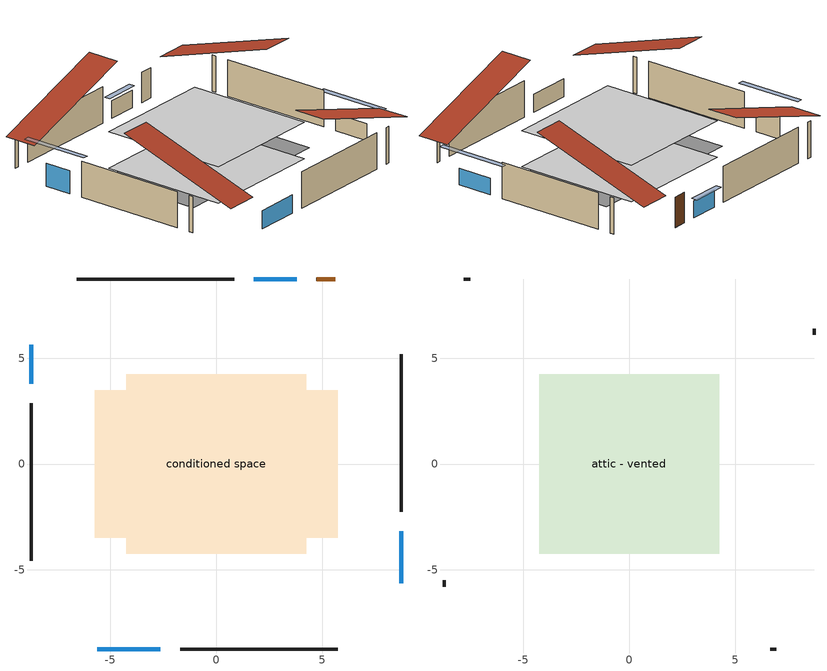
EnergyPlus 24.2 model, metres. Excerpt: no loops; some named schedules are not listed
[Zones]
conditioned space
 floor adiabatic (AdiabaticFloorConstruction): -4.25,-4.25 -4.25,4.25 4.25,4.25 4.25,-4.25 z0
 floor foundation (Slab1 construction): -5.74,-3.48 -5.74,3.48 5.74,3.48 5.74,-3.48 z0
 wall outside (AdiabaticWallConstruction 1): 5.63,8.74 4.73,8.74 z0:2.03
 wall outside (AdiabaticWallConstruction): -8.74,5.63 -8.74,3.8 z0:1.52; 3.81,8.74 1.77,8.74 z0:1.17; 8.74,-5.63 8.74,-3.19 z0:1.12; -5.63,-8.74 -2.63,-8.74 z0:1.22
 wall outside (Wall1 construction): 0.85,8.74 -6.59,8.74 / -1.71,-8.74 5.73,-8.74 / -8.74,2.87 -8.74,-4.57 / 8.74,-2.26 8.74,5.18 z0:2.44
 window (WindowConstruction): -8.74,5.63 -8.74,3.8 z0:1.52
 window (WindowConstruction 1): 3.8,8.74 1.78,8.74 z0:1.17
 window (WindowConstruction 2): 8.74,-5.63 8.74,-3.19 z0:1.12
 window (WindowConstruction 3): -5.63,-8.74 -2.64,-8.74 z0:1.22
 door (Door): 5.63,8.74 4.73,8.74 z0:2.03
 ceiling adiabatic (AdiabaticFloorConstruction): 4.25,-4.25 4.25,4.25 -4.25,4.25 -4.25,-4.25 z0
attic - vented
 floor to conditioned space (Floor1 construction Reversed): -4.25,-4.25 -4.25,4.25 4.25,4.25 4.25,-4.25 z2.44
 wall outside (Wall2 construction): -7.52,8.74 -7.81,8.74 / 6.66,-8.74 6.95,-8.74 / -8.74,-5.5 -8.74,-5.79 / 8.74,6.11 8.74,6.39 z0:2.44
 roof outside (Roof1 construction): 6.55,8.74,2.44 6.55,0.46,5.2 8.74,0.46,5.2 8.74,8.74,2.44; -6.55,-8.74,2.44 -6.55,-0.46,5.2 -8.74,-0.46,5.2 -8.74,-8.74,2.44; -8.74,6.55,2.44 -0.46,6.55,5.2 -0.46,8.74,5.2 -8.74,8.74,2.44; 8.74,-6.55,2.44 0.46,-6.55,5.2 0.46,-8.74,5.2 8.74,-8.74,2.44
shading: -8.74,2.43 -8.74,6.99 -9.1,6.99 -9.1,2.43 z2.89; 1.57,8.74 4.02,8.74 4.02,9.13 1.57,9.13 z1.38; 8.74,-1.97 8.74,-6.84 9.1,-6.84 9.1,-1.97 z2.34
[Building]
Building 1: Terrain=Suburbs
[Site:Location]
Sault Ste Marie AP_ON: Latitude {deg}=46.49; Longitude {deg}=-84.51; Time Zone {hr}=-5; Elevation {m}=192; Keep Site Location Information=Yes
[Site:GroundTemperature:Shallow]
0.840846, -1.16074, -1.32103, -0.371179, 3.44196, 7.23733, 10.5277, 12.6121, 12.7892, 11.0939, 7.8874, 4.20846
[Site:WaterMainsTemperature]
Calculation Method=Schedule; Temperature Schedule=mains temperature schedule
[Material] Roughness=Rough; Thermal Absorptance=0.9
Name | Thickness {m} | Conductivity {W/m-K} | Density {kg/m3} | Specific Heat {J/kg-K} | Solar Absorptance | Visible Absorptance
asphalt or fiberglass shingles | 0.00635 | 0.162714 | 1121.4 | 1465.45 | 0.95 | 0.95
ceiling loosefill ins | 0.338667 | 0.0480833 | 16.02 | 1046.75 | 0.7 | 0.7
ceiling stud and cavity | 0.1397 | 0.291678 | 65.682 | 1177.47 | 0.7 | 0.7
concrete 4.0 in. | 0.1016 | 1.803125 | 2242.8 | 837.4 | 0.7 | 0.7
door material | 0.04445 | 0.053851 | 512.64 | 1214.23 | 0.7 | 0.7
floor covering | 0.0127 | 0.0433444 | 54.468 | 1339.84 | 0.6 | 0.6
floor rigid ins; wall rigid ins 1 | 0.512978 | 0.029427 | 32.04 | 1214.23 | 0.7 | 0.7
floor stud and cavity | 0.1397 | 1.75129 | 37.0049 | 1207.88 | 0.7 | 0.7
furniture material conditioned space 1 | 0.1524 | 0.115458 | 640.8 | 1214.23 | 0.6 | 0.6
gypsum board | 0.0127 | 0.160291 | 801 | 837.4 | 0.6 | 0.6
interior vertical ins | 0.025908 | 0.029427 | 32.04 | 1214.23 | 0.7 | 0.7
osb sheathing 0.5 in. | 0.0127 | 0.115458 | 512.64 | 1214.23 | 0.7 | 0.7
osb sheathing 0.75 in. | 0.01905 | 0.115458 | 512.64 | 1214.23 | 0.7 | 0.7
slab rigid ins | 0.0619403 | 0.029427 | 32.04 | 1214.23 | 0.7 | 0.7
wall rigid ins | 0.051816 | 0.029427 | 32.04 | 1214.23 | 0.7 | 0.7
wall stud and cavity | 0.1397 | 0.158046 | 139.0536 | 1170.24 | 0.7 | 0.7
wall stud and cavity 1 | 0.0889 | 6.1454 | 50.32683 | 1063.81 | 0.6 | 0.6
wall stud and cavity 2 | 0.0889 | 0.380278 | 52.3479 | 1209.89 | 0.7 | 0.7
wall stud and cavity 3 | 0.0889 | 0.391764 | 83.0341 | 1211.67 | 0.7 | 0.7
wood siding | 0.0254 | 0.102417 | 544.68 | 1172.36 | 0.25 | 0.25
wood siding 1 | 0.00254 | 0.102417 | 544.68 | 1172.36 | 0.25 | 0.25
wood siding 2; wood siding 3 | 0.0254 | 0.102417 | 544.68 | 1172.36 | 0.7 | 0.7
[WindowMaterial:SimpleGlazingSystem]
Name | U-Factor {W/m2-K} | Solar Heat Gain Coefficient
WindowMaterial | 2.08155 | 0.65
WindowMaterial 1 | 2.404633 | 0.51
WindowMaterial 2 | 2.37851 | 0.52
WindowMaterial 3 | 2.29789 | 0.55
[Construction]
AdiabaticFloorConstruction: floor stud and cavity, floor rigid ins, osb sheathing 0.75 in., floor covering
AdiabaticWallConstruction: wood siding 2, wall rigid ins 1, wall stud and cavity 2, gypsum board
AdiabaticWallConstruction 1: wood siding 3, wall rigid ins 1, wall stud and cavity 2, gypsum board
Door: door material
Floor1 construction Reversed: gypsum board, ceiling stud and cavity, ceiling loosefill ins
furniture construction conditioned space 1: furniture material conditioned space 1
PartitionWallConstruction: gypsum board, wall stud and cavity 3, gypsum board
Roof1 construction: asphalt or fiberglass shingles
Slab1 construction: slab rigid ins, concrete 4.0 in.
Wall1 construction: wood siding, wall rigid ins, osb sheathing 0.5 in., wall stud and cavity, gypsum board
Wall2 construction: wood siding 1, wall stud and cavity 1
WindowConstruction: WindowMaterial
WindowConstruction 1: WindowMaterial 1
WindowConstruction 2: WindowMaterial 2
WindowConstruction 3: WindowMaterial 3
[Zone] Multiplier=1; Part of Total Floor Area=Yes
Name | Volume {m3}
attic - vented | 32.3404
conditioned space | 176.1
[Space]
Name | Zone | Volume {m3}
attic - vented 1 | attic - vented | 32.3404
conditioned space 1 | conditioned space | 176.1
[ZoneInfiltration:EffectiveLeakageArea]
infil attic - vented 1: Zone or Space=attic - vented 1; Schedule=Always On Discrete; Effective Air Leakage Area {cm2}=2841.05; Stack Coefficient=0.000361412; Wind Coefficient=1.28446e-05
[ZoneMixing]
whole house fan mix: Zone or Space=attic - vented; Schedule=Always On Continuous; Design Flow Rate Calculation Method=Flow/Zone; Design Flow Rate {m3/s}=0; Source Zone or Space=conditioned space
[SurfaceProperty:ExposedFoundationPerimeter]
Slab1: Exposed Perimeter Calculation Method=TotalExposedPerimeter; Total Exposed Perimeter {m}=36.881
[InternalMass] Zone or ZoneList=conditioned space; Space or SpaceList=conditioned space 1
Name | Construction | Surface Area {m2}
furniture mass conditioned space 1 | furniture construction conditioned space 1 | 60.8398
partition wall mass | PartitionWallConstruction | 152.1
[Lights]
interior lighting: Zone or ZoneList or Space or SpaceList=conditioned space 1; Schedule=interior lighting schedule; Design Level Calculation Method=LightingLevel; Lighting Level {W}=343.2; Return Air Fraction=0; Fraction Radiant=0.6; Fraction Visible=0.2; Fraction Replaceable=1
[People]
occupants: Zone or ZoneList or Space or SpaceList=conditioned space 1; Number of People Schedule=occupants schedule; Number of People Calculation Method=People; Number of People=3; Fraction Radiant=0.314171; Sensible Heat Fraction=0.56303; Activity Level Schedule=occupants activity schedule; Carbon Dioxide Generation Rate {m3/s-W}=0; Enable ASHRAE 55 Comfort Warnings=No; Mean Radiant Temperature Calculation Type=EnclosureAveraged
[ElectricEquipment] Zone or ZoneList or Space or SpaceList=conditioned space 1; Design Level Calculation Method=EquipmentLevel
Name | Schedule | Design Level {W} | Fraction Latent | Fraction Radiant | Fraction Lost
clothes dryer | clothes dryer schedule | 140.772 | 0.015 | 0.081 | 0.85
clothes washer | clothes washer schedule | 32.1985 | 0.03 | 0.162 | 0.7
cooking range | cooking range schedule | 215.147 | 0.08 | 0.432 | 0.2
dishwasher | dishwasher schedule | 66.8632 | 0.3 | 0.18 | 0.4
fridge | fridge schedule | 72.9452 | 0 | 0.6 | 0
mech vent bath fan 0 | mech vent bath fan 0 schedule | 50.2 | 0 | 0 | 1
mech vent house fan | mech vent house fan schedule | 19.9167 | 0 | 0 | 0.5
mech vent house fan cfis | mech vent house fan cfis schedule | 0 | 0 | 0 | 0
misc plug loads | misc plug loads schedule | 494.7 | 0.045 | 0.513 | 0.1
whole house fan | Always On Discrete | 0 | 0 | 0 | 1
[OtherEquipment] Zone or ZoneList or Space or SpaceList=conditioned space 1; Design Level Calculation Method=EquipmentLevel
Name | Fuel Type | Schedule | Design Level {W} | Fraction Latent | Fraction Radiant | Fraction Lost
clothes dryer 1 | Electricity | clothes dryer schedule | 0 | 0.015 | 0.081 | 0.85
cooking range 1 | Electricity | cooking range schedule | 0 | 0.08 | 0.432 | 0.2
general water use latent | None | general water use schedule | 62.594 | 1 | 0 | 0
general water use sensible | None | general water use schedule | -61.6891 | 0 | 0.6 | 0
mech vent house fan latent load | None | Always On Discrete | 0 | 1 | 0 | 0
mech vent house fan sensible load | None | Always On Discrete | 0 | 0 | 0 | 0
water heater energy adjustment1 | Electricity | Always On Discrete | 0.01 | 0 | 0 | 1
[ZoneInfiltration:DesignFlowRate] Zone or ZoneList or Space or SpaceList=conditioned space 1; Schedule=Always On Discrete; Design Flow Rate Calculation Method=Flow/Zone; Design Flow Rate {m3/s}=0
infil flow; natural vent flow; whole house fan flow
[ZoneControl:Thermostat]
conditioned space Thermostat: Zone or ZoneList=conditioned space; Control Type Schedule=conditioned space Thermostat Schedule; Control 1=conditioned space temperature setpoint; Temperature Difference Between Cutout And Setpoint {deltaC}=0
[ZoneHVAC:Baseboard:Convective:Electric]
electric baseboard: Availability Schedule=Always On Discrete; Heating Design Capacity {W}=6973.92; Efficiency=1
[Zone equipment]
conditioned space: electric baseboard
[Foundation:Kiva]
Foundation Kiva 1: Initial Indoor Air Temperature {C}=21.1111; Interior Vertical Insulation Material=interior vertical ins; Interior Vertical Insulation Depth {m}=0.1016; Wall Height Above Grade {m}=0.1016; Wall Depth Below Slab {m}=0.2032
[Foundation:Kiva:Settings]
Soil Conductivity {W/m-K}=0.849921; Soil Density {kg/m3}=1842.3; Soil Specific Heat {J/kg-K}=418.7; Ground Solar Absorptivity=0.9; Ground Thermal Absorptivity=0.9; Ground Surface Roughness {m}=0.03; Far-Field Width {m}=40; Deep-Ground Boundary Condition=ZeroFlux; Deep-Ground Depth {m}=40; Minimum Cell Dimension {m}=0.2; Maximum Cell Growth Coefficient=3; Simulation Timestep=Timestep
[Exterior:Lights]
exterior lighting: Schedule=exterior lighting schedule; Design Level {W}=75.6
[EnergyManagementSystem:GlobalVariable]
infil_program_Qfan
infil_program_Qinf
natural_vent_program_Qnv
natural_vent_program_Qwhf
[EnergyManagementSystem:Sensor]
Name | Output:Variable or Output:Meter Index Key | Output:Variable or Output:Meter
airflow_gain | infil flow | Infiltration Sensible Heat Gain Energy
airflow_gain_1 | natural vent flow | Infiltration Sensible Heat Gain Energy
airflow_gain_2 | whole house fan flow | Infiltration Sensible Heat Gain Energy
airflow_loss | infil flow | Infiltration Sensible Heat Loss Energy
airflow_loss_1 | natural vent flow | Infiltration Sensible Heat Loss Energy
airflow_loss_2 | whole house fan flow | Infiltration Sensible Heat Loss Energy
clg_load_cond |  | Cooling:EnergyTransfer:Zone:CONDITIONED SPACE
clg_sp_s; clg_sp_s_1 | cooling setpoint | Schedule Value
clothes_dryer_exhaust_0_sch_s | clothes dryer exhaust 0 schedule | Schedule Value
conditioned_space_clg_unmet_s | conditioned space | Zone Cooling Setpoint Not Met Time
conditioned_space_htg_unmet_s | conditioned space | Zone Heating Setpoint Not Met Time
cool_season | cooling season schedule | Schedule Value
fridge_tin_s; tin_s; tin_s_1 | conditioned space | Zone Mean Air Temperature
htg_load_cond |  | Heating:EnergyTransfer:Zone:CONDITIONED SPACE
htg_sp_s; htg_sp_s_1 | heating setpoint | Schedule Value
ig_ee_conv | clothes dryer | Electric Equipment Convective Heating Energy
ig_ee_conv_2 | cooking range | Electric Equipment Convective Heating Energy
ig_ee_conv_4 | fridge | Electric Equipment Convective Heating Energy
ig_ee_conv_5 | misc plug loads | Electric Equipment Convective Heating Energy
ig_ee_conv_6 | whole house fan | Electric Equipment Convective Heating Energy
ig_ee_rad | clothes dryer | Electric Equipment Radiant Heating Energy
ig_ee_rad_2 | cooking range | Electric Equipment Radiant Heating Energy
ig_ee_rad_4 | fridge | Electric Equipment Radiant Heating Energy
ig_ee_rad_5 | misc plug loads | Electric Equipment Radiant Heating Energy
ig_ee_rad_6 | whole house fan | Electric Equipment Radiant Heating Energy
ig_lgt_conv | interior lighting | Lights Convective Heating Energy
ig_lgt_rad | interior lighting | Lights Radiant Heating Energy
ig_lgt_vis | interior lighting | Lights Visible Radiation Heating Energy
ig_oe_conv | clothes dryer 1 | Other Equipment Convective Heating Energy
ig_oe_conv_1 | cooking range 1 | Other Equipment Convective Heating Energy
ig_oe_conv_2 | general water use latent | Other Equipment Convective Heating Energy
ig_oe_conv_3 | general water use sensible | Other Equipment Convective Heating Energy
ig_oe_conv_4 | water heater energy adjustment1 | Other Equipment Convective Heating Energy
ig_oe_rad | clothes dryer 1 | Other Equipment Radiant Heating Energy
ig_oe_rad_1 | cooking range 1 | Other Equipment Radiant Heating Energy
ig_oe_rad_2 | general water use latent | Other Equipment Radiant Heating Energy
ig_oe_rad_3 | general water use sensible | Other Equipment Radiant Heating Energy
ig_oe_rad_4 | water heater energy adjustment1 | Other Equipment Radiant Heating Energy
ig_ppl_conv | occupants | People Convective Heating Energy
ig_ppl_rad | occupants | People Radiant Heating Energy
im_conv | furniture mass conditioned space 1 | Surface Inside Face Convection Heat Gain Energy
im_conv_1 | partition wall mass | Surface Inside Face Convection Heat Gain Energy
im_ig | furniture mass conditioned space 1 | Surface Inside Face Internal Gains Radiation Heat Gain Energy
im_ig_1 | partition wall mass | Surface Inside Face Internal Gains Radiation Heat Gain Energy
im_lgt | furniture mass conditioned space 1 | Surface Inside Face Lights Radiation Heat Gain Energy
im_lgt_1 | partition wall mass | Surface Inside Face Lights Radiation Heat Gain Energy
im_sol | furniture mass conditioned space 1 | Surface Inside Face Solar Radiation Heat Gain Energy
im_sol_1 | partition wall mass | Surface Inside Face Solar Radiation Heat Gain Energy
im_surf | furniture mass conditioned space 1 | Surface Inside Face Net Surface Thermal Radiation Heat Gain Energy
im_surf_1 | partition wall mass | Surface Inside Face Net Surface Thermal Radiation Heat Gain Energy
mech_vent_bath_fan_0_sch_s | mech vent bath fan 0 schedule | Schedule Value
mv_conv | mech vent bath fan 0 | Electric Equipment Convective Heating Energy
mv_conv_1 | mech vent house fan | Electric Equipment Convective Heating Energy
mv_conv_2 | mech vent house fan cfis | Electric Equipment Convective Heating Energy
mv_conv_3 | mech vent house fan latent load | Other Equipment Convective Heating Energy
mv_conv_4 | mech vent house fan sensible load | Other Equipment Convective Heating Energy
mv_rad | mech vent bath fan 0 | Electric Equipment Radiant Heating Energy
mv_rad_1 | mech vent house fan | Electric Equipment Radiant Heating Energy
mv_rad_2 | mech vent house fan cfis | Electric Equipment Radiant Heating Energy
mv_rad_3 | mech vent house fan latent load | Other Equipment Radiant Heating Energy
mv_rad_4 | mech vent house fan sensible load | Other Equipment Radiant Heating Energy
natural_vent_s | natural vent schedule | Schedule Value
out_pb_s |  | Site Outdoor Air Barometric Pressure
out_wt_s |  | Site Outdoor Air Humidity Ratio
site_vw_s |  | Site Wind Speed
ss_back_out | Window1 | Surface Window Shortwave from Zone Back Out Window Heat Transfer Rate
ss_back_out_1 | Window2 | Surface Window Shortwave from Zone Back Out Window Heat Transfer Rate
ss_back_out_2 | Window4 | Surface Window Shortwave from Zone Back Out Window Heat Transfer Rate
ss_back_out_3 | Window6 | Surface Window Shortwave from Zone Back Out Window Heat Transfer Rate
ss_conv | Door1 | Surface Inside Face Convection Heat Gain Energy
ss_conv_1 | Window1 | Surface Inside Face Convection Heat Gain Energy
ss_conv_2 | Window2 | Surface Inside Face Convection Heat Gain Energy
ss_conv_3 | Window4 | Surface Inside Face Convection Heat Gain Energy
ss_conv_4 | Window6 | Surface Inside Face Convection Heat Gain Energy
ss_ig | Door1 | Surface Inside Face Internal Gains Radiation Heat Gain Energy
ss_ig_1 | Window1 | Surface Inside Face Internal Gains Radiation Heat Gain Energy
ss_ig_2 | Window2 | Surface Inside Face Internal Gains Radiation Heat Gain Energy
ss_ig_3 | Window4 | Surface Inside Face Internal Gains Radiation Heat Gain Energy
ss_ig_4 | Window6 | Surface Inside Face Internal Gains Radiation Heat Gain Energy
ss_lgt | Door1 | Surface Inside Face Lights Radiation Heat Gain Energy
ss_sol | Door1 | Surface Inside Face Solar Radiation Heat Gain Energy
ss_surf | Door1 | Surface Inside Face Net Surface Thermal Radiation Heat Gain Energy
ss_surf_1 | Window1 | Surface Inside Face Net Surface Thermal Radiation Heat Gain Energy
ss_surf_2 | Window2 | Surface Inside Face Net Surface Thermal Radiation Heat Gain Energy
ss_surf_3 | Window4 | Surface Inside Face Net Surface Thermal Radiation Heat Gain Energy
ss_surf_4 | Window6 | Surface Inside Face Net Surface Thermal Radiation Heat Gain Energy
ss_trans_in | Window1 | Surface Window Transmitted Solar Radiation Rate
ss_trans_in_1 | Window2 | Surface Window Transmitted Solar Radiation Rate
ss_trans_in_2 | Window4 | Surface Window Transmitted Solar Radiation Rate
ss_trans_in_3 | Window6 | Surface Window Transmitted Solar Radiation Rate
ss_trans_out | Window1 | Surface Inside Face Initial Transmitted Diffuse Transmitted Out Window Solar Radiation Rate
ss_trans_out_1 | Window2 | Surface Inside Face Initial Transmitted Diffuse Transmitted Out Window Solar Radiation Rate
ss_trans_out_2 | Window4 | Surface Inside Face Initial Transmitted Diffuse Transmitted Out Window Solar Radiation Rate
ss_trans_out_3 | Window6 | Surface Inside Face Initial Transmitted Diffuse Transmitted Out Window Solar Radiation Rate
s_conv | Floor1 | Surface Inside Face Convection Heat Gain Energy
s_conv_1 | inferred conditioned ceiling | Surface Inside Face Convection Heat Gain Energy
s_conv_2 | inferred conditioned floor | Surface Inside Face Convection Heat Gain Energy
s_conv_3 | Slab1 | Surface Inside Face Convection Heat Gain Energy
s_conv_4 | Wall1:0 | Surface Inside Face Convection Heat Gain Energy
s_conv_5 | Wall1:180 | Surface Inside Face Convection Heat Gain Energy
s_conv_6 | Wall1:270 | Surface Inside Face Convection Heat Gain Energy
s_conv_7 | Wall1:90 | Surface Inside Face Convection Heat Gain Energy
s_ig | Floor1 | Surface Inside Face Internal Gains Radiation Heat Gain Energy
s_ig_1 | inferred conditioned ceiling | Surface Inside Face Internal Gains Radiation Heat Gain Energy
s_ig_2 | inferred conditioned floor | Surface Inside Face Internal Gains Radiation Heat Gain Energy
s_ig_3 | Slab1 | Surface Inside Face Internal Gains Radiation Heat Gain Energy
s_ig_4 | Wall1:0 | Surface Inside Face Internal Gains Radiation Heat Gain Energy
s_ig_5 | Wall1:180 | Surface Inside Face Internal Gains Radiation Heat Gain Energy
s_ig_6 | Wall1:270 | Surface Inside Face Internal Gains Radiation Heat Gain Energy
s_ig_7 | Wall1:90 | Surface Inside Face Internal Gains Radiation Heat Gain Energy
s_lgt | Floor1 | Surface Inside Face Lights Radiation Heat Gain Energy
s_lgt_1 | inferred conditioned ceiling | Surface Inside Face Lights Radiation Heat Gain Energy
s_lgt_2 | inferred conditioned floor | Surface Inside Face Lights Radiation Heat Gain Energy
s_lgt_3 | Slab1 | Surface Inside Face Lights Radiation Heat Gain Energy
s_lgt_4 | Wall1:0 | Surface Inside Face Lights Radiation Heat Gain Energy
s_lgt_5 | Wall1:180 | Surface Inside Face Lights Radiation Heat Gain Energy
s_lgt_6 | Wall1:270 | Surface Inside Face Lights Radiation Heat Gain Energy
s_lgt_7 | Wall1:90 | Surface Inside Face Lights Radiation Heat Gain Energy
s_sol | Floor1 | Surface Inside Face Solar Radiation Heat Gain Energy
s_sol_1 | inferred conditioned ceiling | Surface Inside Face Solar Radiation Heat Gain Energy
s_sol_2 | inferred conditioned floor | Surface Inside Face Solar Radiation Heat Gain Energy
s_sol_3 | Slab1 | Surface Inside Face Solar Radiation Heat Gain Energy
s_sol_4 | Wall1:0 | Surface Inside Face Solar Radiation Heat Gain Energy
s_sol_5 | Wall1:180 | Surface Inside Face Solar Radiation Heat Gain Energy
s_sol_6 | Wall1:270 | Surface Inside Face Solar Radiation Heat Gain Energy
s_sol_7 | Wall1:90 | Surface Inside Face Solar Radiation Heat Gain Energy
s_surf | Floor1 | Surface Inside Face Net Surface Thermal Radiation Heat Gain Energy
s_surf_1 | inferred conditioned ceiling | Surface Inside Face Net Surface Thermal Radiation Heat Gain Energy
s_surf_2 | inferred conditioned floor | Surface Inside Face Net Surface Thermal Radiation Heat Gain Energy
s_surf_3 | Slab1 | Surface Inside Face Net Surface Thermal Radiation Heat Gain Energy
s_surf_4 | Wall1:0 | Surface Inside Face Net Surface Thermal Radiation Heat Gain Energy
s_surf_5 | Wall1:180 | Surface Inside Face Net Surface Thermal Radiation Heat Gain Energy
s_surf_6 | Wall1:270 | Surface Inside Face Net Surface Thermal Radiation Heat Gain Energy
s_surf_7 | Wall1:90 | Surface Inside Face Net Surface Thermal Radiation Heat Gain Energy
tout_s | conditioned space | Zone Outdoor Air Drybulb Temperature
win_s | conditioned space | Zone Air Humidity Ratio
[EnergyManagementSystem:Actuator]
Name | Actuated Component Unique | Actuated Component Type | Actuated Component Control Type
fridge_schedule_act | fridge schedule | Schedule:Constant | Schedule Value
infil_flow_act | infil flow | Zone Infiltration | Air Exchange Flow Rate
mech_vent_house_fan_cfis_act | mech vent house fan cfis | ElectricEquipment | Electricity Rate
mech_vent_house_fan_latent_load_act | mech vent house fan latent load | OtherEquipment | Power Level
mech_vent_house_fan_sensible_load_act | mech vent house fan sensible load | OtherEquipment | Power Level
natural_vent_flow_act | natural vent flow | Zone Infiltration | Air Exchange Flow Rate
water_heater_ec_adj_act | water heater energy adjustment1 | OtherEquipment | Power Level
whole_house_fan_act | whole house fan | ElectricEquipment | Electricity Rate
whole_house_fan_flow_act | whole house fan flow | Zone Infiltration | Air Exchange Flow Rate
whole_house_fan_mix_act | whole house fan mix | ZoneMixing | Air Exchange Flow Rate
